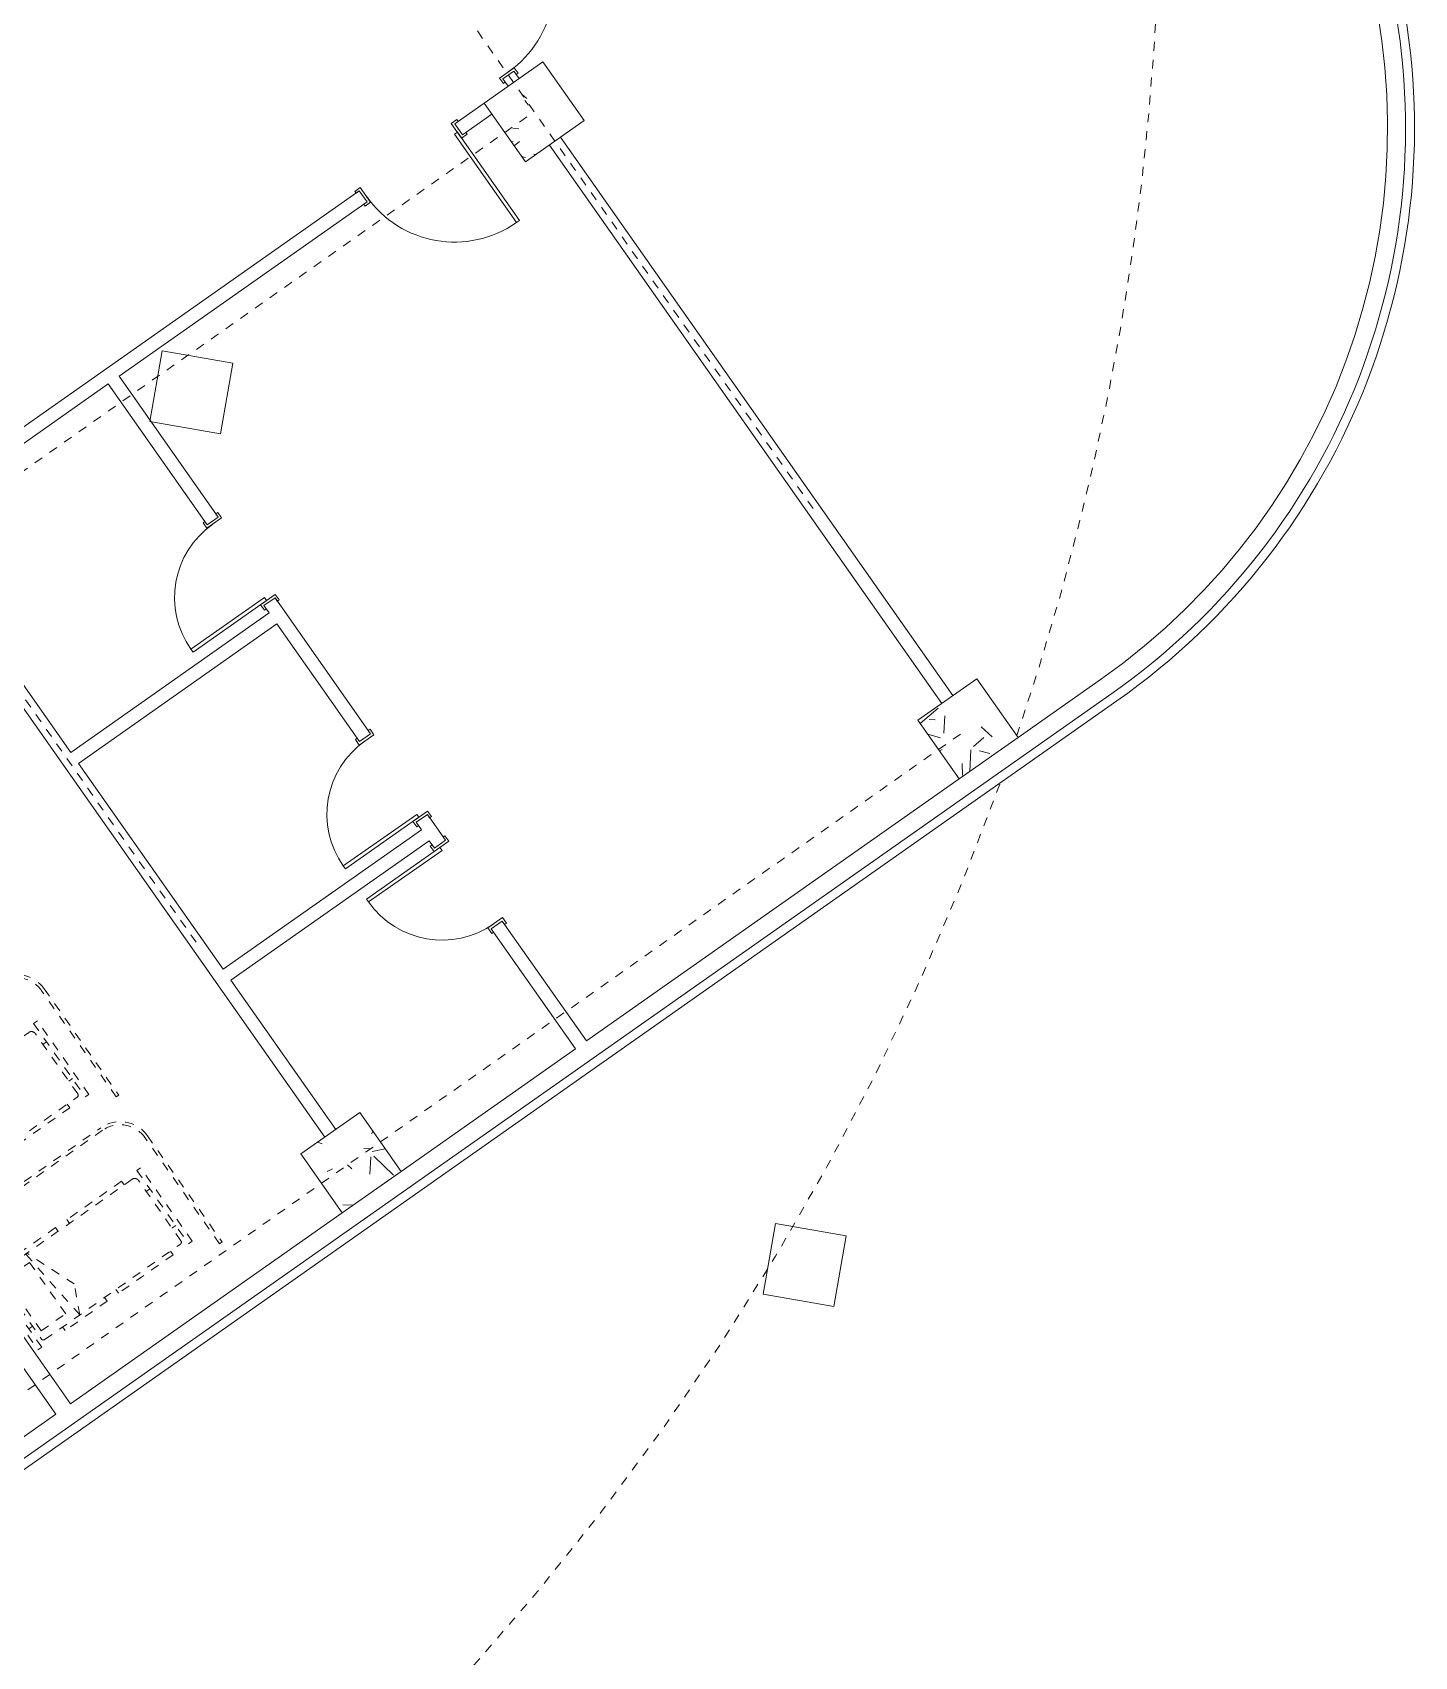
# Model space of a CAD drawing. Extents: x 274235 to 276654, y 142848 to 144425.
# Drawn here: x 276133.65 to 276149.04, y 143072.41 to 143090.5 of the extents above; entities that cross this region are included whole.
import ezdxf

# ---------------------------------------------------------------- set-up
doc = ezdxf.new("R2010")
doc.units = 0
doc.header["$LTSCALE"] = 1.5
for name, pattern in [('ACM-G-CENTER', [50.800000000000004, 31.75, -6.350000000000001, 6.350000000000001, -6.350000000000001]), ('ATDASH', [1.5875000000000004, 0.7937500000000002, -0.7937500000000002]), ('DASH', [0.35, 0.25, -0.1]), ('Hidden 1_32_', [1.3890625, 0.7937500000000002, -0.5953125])]:
    doc.linetypes.add(name, pattern=pattern)
doc.layers.get('0').update_dxf_attribs({"linetype": 'CONTINUOUS', "lineweight": 0})
for name, color, linetype, lineweight in [('_ACM-A-DETL', 7, 'CONTINUOUS', 5), ('_ACM-A-DOOR', 1, 'CONTINUOUS', 5), ('_ACM-A-EQPM', 3, 'CONTINUOUS', 5), ('_ACM-A-FLOR-WDWK', 1, 'CONTINUOUS', 5), ('_ACM-A-GRID', 3, 'CONTINUOUS', 5), ('_ACM-A-WALL-FULL', 6, 'CONTINUOUS', 13), ('_ACM-S-STRU-CLOS', 5, 'CONTINUOUS', 5)]:
    doc.layers.add(name, color=color, linetype=linetype, lineweight=lineweight)

# ---------------------------------------------------------------- blocks, each defined once
blk = doc.blocks.new('M_Concrete-Rectangular-Column - 800 x 800mm-V15-B1_Working')
at = {"layer": '_ACM-A-DETL', "color": 250}
for p, q in [((400.0000000000002, 400.0000000000002), (-399.9999999999999, 400.0000000000002)), ((-399.9999999999999, 400.0000000000002), (-399.9999999999999, -399.9999999999999)), ((400.0000000000002, -399.9999999999999), (400.0000000000002, 400.0000000000002)), ((-399.9999999999999, -399.9999999999999), (400.0000000000002, -399.9999999999999))]:
    blk.add_line(p, q, dxfattribs=at)
blk = doc.blocks.new('M_Concrete-Rectangular-Column - 800 x 800mm-V148-B1_Working')
at = {"layer": '_ACM-A-DETL', "color": 250}
for p, q in [((400.0000000000002, 400.0000000000002), (-399.9999999999999, 400.0000000000002)), ((-399.9999999999999, 400.0000000000002), (-399.9999999999999, -399.9999999999999)), ((400.0000000000002, -399.9999999999999), (400.0000000000002, 400.0000000000002)), ((-399.9999999999999, -399.9999999999999), (400.0000000000002, -399.9999999999999))]:
    blk.add_line(p, q, dxfattribs=at)
blk = doc.blocks.new('M_Concrete-Rectangular-Column - 800 x 800mm-V1177-B1_Working')
at = {"layer": '_ACM-S-STRU-CLOS'}
h = blk.add_hatch(dxfattribs=at)
h.set_pattern_fill('FP_736', color=256, style=0, pattern_type=2)
h.set_pattern_definition([(4.999999999999999, (-1095512.11, 169119.825), (2351.059830332032, -2801.884651253352), [381, -4191]), (310, (-1095512.11, 169119.825), (2203.542428876418, 3200.35970852878), [304.8, -3352.8]), (55.451, (-1095316.188, 168886.334), (4554.605249644746, 398.4403801781702), [323.8, -3561.801]), (1.184, (-1094793.689, 169838.245), (3239.061715540233, -4428.211985948568), [571.5, -6286.5]), (51.63600000000001, (-1094523.766, 169469.228), (6856.533572818061, 141.775001575746), [485.6999999999999, -5342.701999999998]), (306.184, (-1094793.689, 169838.245), (6856.536465289661, 141.7079352829701), [457.2, -5029.2]), (336, (-1094614.084, 169299.43), (697.9026265240216, -3590.399956637265), [381, -4191]), (281, (-1094614.084, 169299.43), (3478.826808756641, 1730.799102873897), [304.8, -3352.8]), (26.451, (-1094555.926, 169000.23), (4176.715238984827, -1859.632632828301), [323.8, -3561.801]), (352.5, (-1095512.11, 169119.825), (1239.46827347174, 1152.109381356208), [167.64, -3144.52, 167.64, -6601.46]), (352.5, (-1095512.11, 169119.825), (1239.46827347174, 1152.109381356208), [-3479.8, -3235.96, 167.64, -3197.86]), (322.5, (-1095512.11, 169119.825), (2361.740005493846, 471.7945463884976), [167.64, -1772.92, 167.64, -4351.02]), (322.5, (-1095512.11, 169119.825), (2361.740005493846, 471.7945463884976), [-2108.2, -3068.32, 167.64, -1115.06]), (282.5, (-1096313.149, 169920.863), (1836.525426731569, -1998.564094722365), [167.64, -1102.36, -9220.2]), (282.5, (-1096313.149, 169920.863), (1836.525426731569, -1998.564094722365), [-1270, 167.64, -3794.76, -5257.8]), (282.5, (-1096313.149, 169920.863), (1836.525426731569, -1998.564094722365), [-5232.4, 167.64, -5090.16]), (272.5, (-1096672.359, 170280.074), (2454.451810195783, -1735.276914838564), [167.64, -1483.36, 167.64, -6197.6]), (272.5, (-1096672.359, 170280.074), (2454.451810195783, -1735.276914838564), [-1818.64, -2463.8, 167.64, -3566.16])])
h.paths.add_polyline_path([(-399.9999999986616, -400.0000000000477), (400.0000000013298, -399.9999999999783), (400.0000000013644, 399.9999999999783), (-399.9999999986269, 399.9999999999783)])
at = {"layer": '_ACM-A-DETL', "color": 250}
for p, q in [((-399.9999999999999, 399.9999999999999), (400.0000000000002, 399.9999999999999)), ((-399.9999999999999, -400.0000000000002), (-399.9999999999999, 399.9999999999999)), ((400.0000000000002, 399.9999999999999), (400.0000000000002, -400.0000000000002)), ((400.0000000000002, -400.0000000000002), (-399.9999999999999, -400.0000000000002))]:
    blk.add_line(p, q, dxfattribs=at)
blk = doc.blocks.new('M_Concrete-Rectangular-Column - 800 x 800mm-V1191-B1_Working')
at = {"layer": '_ACM-S-STRU-CLOS'}
h = blk.add_hatch(dxfattribs=at)
h.set_pattern_fill('FP_743', color=256, style=0, pattern_type=2)
h.set_pattern_definition([(4.999999999999999, (-1103912.11, 160719.825), (2351.059830332032, -2801.884651253352), [381, -4191]), (310, (-1103912.11, 160719.825), (2203.542428876418, 3200.35970852878), [304.8, -3352.8]), (55.451, (-1103716.188, 160486.334), (4554.605249644746, 398.4403801781702), [323.8, -3561.801]), (1.184, (-1103193.689, 161438.245), (3239.061715540233, -4428.211985948568), [571.5, -6286.5]), (51.63600000000001, (-1102923.766, 161069.228), (6856.533572818061, 141.775001575746), [485.6999999999999, -5342.701999999998]), (306.184, (-1103193.689, 161438.245), (6856.536465289661, 141.7079352829701), [457.2, -5029.2]), (336, (-1103014.084, 160899.43), (697.9026265240216, -3590.399956637265), [381, -4191]), (281, (-1103014.084, 160899.43), (3478.826808756641, 1730.799102873897), [304.8, -3352.8]), (26.451, (-1102955.926, 160600.23), (4176.715238984827, -1859.632632828301), [323.8, -3561.801]), (352.5, (-1103912.11, 160719.825), (1239.46827347174, 1152.109381356208), [167.64, -3144.52, 167.64, -6601.46]), (352.5, (-1103912.11, 160719.825), (1239.46827347174, 1152.109381356208), [-3479.8, -3235.96, 167.64, -3197.86]), (322.5, (-1103912.11, 160719.825), (2361.740005493846, 471.7945463884976), [167.64, -1772.92, 167.64, -4351.02]), (322.5, (-1103912.11, 160719.825), (2361.740005493846, 471.7945463884976), [-2108.2, -3068.32, 167.64, -1115.06]), (282.5, (-1104713.149, 161520.863), (1836.525426731569, -1998.564094722365), [167.64, -1102.36, -9220.2]), (282.5, (-1104713.149, 161520.863), (1836.525426731569, -1998.564094722365), [-1270, 167.64, -3794.76, -5257.8]), (282.5, (-1104713.149, 161520.863), (1836.525426731569, -1998.564094722365), [-5232.4, 167.64, -5090.16]), (272.5, (-1105072.359, 161880.074), (2454.451810195783, -1735.276914838564), [167.64, -1483.36, 167.64, -6197.6]), (272.5, (-1105072.359, 161880.074), (2454.451810195783, -1735.276914838564), [-1818.64, -2463.8, 167.64, -3566.16])])
h.paths.add_polyline_path([(-399.9999999987309, -400.000000000117), (400.0000000012951, -400.000000000117), (400.0000000012951, 399.9999999998398), (-399.9999999986962, 399.9999999998398)])
at = {"layer": '_ACM-A-DETL', "color": 250}
for p, q in [((-399.9999999999999, 399.9999999999999), (400.0000000000002, 399.9999999999999)), ((-399.9999999999999, -400.0000000000002), (-399.9999999999999, 399.9999999999999)), ((400.0000000000002, 399.9999999999999), (400.0000000000002, -400.0000000000002)), ((400.0000000000002, -400.0000000000002), (-399.9999999999999, -400.0000000000002))]:
    blk.add_line(p, q, dxfattribs=at)
blk = doc.blocks.new('M_Concrete-Rectangular-Column - 800 x 800mm-V1192-B1_Working')
at = {"layer": '_ACM-S-STRU-CLOS'}
h = blk.add_hatch(dxfattribs=at)
h.set_pattern_fill('FP_744', color=256, style=0, pattern_type=2)
h.set_pattern_definition([(4.999999999999999, (-1103912.11, 169119.825), (2351.059830332032, -2801.884651253352), [381, -4191]), (310, (-1103912.11, 169119.825), (2203.542428876418, 3200.35970852878), [304.8, -3352.8]), (55.451, (-1103716.188, 168886.334), (4554.605249644746, 398.4403801781702), [323.8, -3561.801]), (1.184, (-1103193.689, 169838.245), (3239.061715540233, -4428.211985948568), [571.5, -6286.5]), (51.63600000000001, (-1102923.766, 169469.228), (6856.533572818061, 141.775001575746), [485.6999999999999, -5342.701999999998]), (306.184, (-1103193.689, 169838.245), (6856.536465289661, 141.7079352829701), [457.2, -5029.2]), (336, (-1103014.084, 169299.43), (697.9026265240216, -3590.399956637265), [381, -4191]), (281, (-1103014.084, 169299.43), (3478.826808756641, 1730.799102873897), [304.8, -3352.8]), (26.451, (-1102955.926, 169000.23), (4176.715238984827, -1859.632632828301), [323.8, -3561.801]), (352.5, (-1103912.11, 169119.825), (1239.46827347174, 1152.109381356208), [167.64, -3144.52, 167.64, -6601.46]), (352.5, (-1103912.11, 169119.825), (1239.46827347174, 1152.109381356208), [-3479.8, -3235.96, 167.64, -3197.86]), (322.5, (-1103912.11, 169119.825), (2361.740005493846, 471.7945463884976), [167.64, -1772.92, 167.64, -4351.02]), (322.5, (-1103912.11, 169119.825), (2361.740005493846, 471.7945463884976), [-2108.2, -3068.32, 167.64, -1115.06]), (282.5, (-1104713.149, 169920.863), (1836.525426731569, -1998.564094722365), [167.64, -1102.36, -9220.2]), (282.5, (-1104713.149, 169920.863), (1836.525426731569, -1998.564094722365), [-1270, 167.64, -3794.76, -5257.8]), (282.5, (-1104713.149, 169920.863), (1836.525426731569, -1998.564094722365), [-5232.4, 167.64, -5090.16]), (272.5, (-1105072.359, 170280.074), (2454.451810195783, -1735.276914838564), [167.64, -1483.36, 167.64, -6197.6]), (272.5, (-1105072.359, 170280.074), (2454.451810195783, -1735.276914838564), [-1818.64, -2463.8, 167.64, -3566.16])])
h.paths.add_polyline_path([(-399.9999999987829, -400.000000000117), (400.0000000011912, -400.000000000117), (400.0000000012258, 399.9999999999091), (-399.9999999987655, 399.9999999998398)])
at = {"layer": '_ACM-A-DETL', "color": 250}
for p, q in [((-399.9999999999999, 399.9999999999999), (400.0000000000002, 399.9999999999999)), ((-399.9999999999999, -400.0000000000002), (-399.9999999999999, 399.9999999999999)), ((400.0000000000002, 399.9999999999999), (400.0000000000002, -400.0000000000002)), ((400.0000000000002, -400.0000000000002), (-399.9999999999999, -400.0000000000002))]:
    blk.add_line(p, q, dxfattribs=at)
blk = doc.blocks.new('BASEMENT20250512')
at = {"layer": '_ACM-S-STRU-CLOS'}
for name, p, rotation in [('M_Concrete-Rectangular-Column - 800 x 800mm-V1191-B1_Working', (894229.8165100017, 666937.6608010372), 45.00000000000107), ('M_Concrete-Rectangular-Column - 800 x 800mm-V1192-B1_Working', (900169.5134719693, 660997.9638390708), 45.00000000000107), ('M_Concrete-Rectangular-Column - 800 x 800mm-V1177-B1_Working', (894229.8165100024, 655058.2668771037), 45.00000000000107), ('M_Concrete-Rectangular-Column - 800 x 800mm-V148-B1_Working', (899404.1238085813, 654804.5656378133), 269.9999999999995)]:
    blk.add_blockref(name, p, dxfattribs=dict(at, rotation=rotation))
blk.add_blockref('M_Concrete-Rectangular-Column - 800 x 800mm-V15-B1_Working', (891004.123838359, 663204.5656080357), dxfattribs=at)
blk = doc.blocks.new('M_Concrete-Rectangular-Column - 800 x 800mm-V54-F5_Working')
at = {"layer": '_ACM-S-STRU-CLOS'}
h = blk.add_hatch(dxfattribs=at)
h.set_pattern_fill('FP_58', color=256, style=0, pattern_type=2)
h.set_pattern_definition([(4.999999999999999, (-1095512.11, 169119.825), (940.4236980315761, -1120.75347945461), [152.4, -1676.4]), (310, (-1095512.11, 169119.825), (881.4169468992006, 1280.143601645101), [121.92, -1341.12]), (55.451, (-1095433.741, 169026.428), (1821.84215116403, 159.3758739208037), [129.52, -1424.721]), (1.184, (-1095224.742, 169407.193), (1295.625077865399, -1771.284386199539), [228.6, -2514.6]), (51.63600000000001, (-1095116.772, 169259.586), (2742.61371007499, 56.71003331596489), [194.28, -2137.081]), (306.184, (-1095224.742, 169407.193), (2742.614468039805, 56.68333553822958), [182.88, -2011.68]), (336, (-1095152.9, 169191.667), (279.1610305951743, -1436.159535889394), [152.4, -1676.4]), (281, (-1095152.9, 169191.667), (1391.530565339019, 692.3194066623228), [121.92, -1341.12]), (26.451, (-1095129.636, 169071.987), (1670.686005617264, -743.8533212809045), [129.52, -1424.721]), (352.5, (-1095512.11, 169119.825), (495.7876537561635, 460.8433037540618), [67.056, -1257.808, 67.056, -2640.584]), (352.5, (-1095512.11, 169119.825), (495.7876537561635, 460.8433037540618), [-1391.92, -1294.384, 67.056, -1279.144]), (322.5, (-1095512.11, 169119.825), (944.6960760343029, 188.7172577094912), [67.056, -709.168, 67.056, -1740.408]), (322.5, (-1095512.11, 169119.825), (944.6960760343029, 188.7172577094912), [-843.28, -1227.328, 67.056, -446.024]), (282.5, (-1095832.525, 169440.24), (734.6106044989533, -799.425746572302), [67.056, -440.944, 67.056, -3621.024]), (282.5, (-1095832.525, 169440.24), (734.6106044989533, -799.425746572302), [-575.056, -1517.904, 67.056, -2036.064]), (272.5, (-1095976.209, 169583.924), (981.7811324214794, -694.1109482973148), [67.056, -593.344, 67.056, -2479.04]), (272.5, (-1095976.209, 169583.924), (981.7811324214794, -694.1109482973148), [-727.456, -985.52, 67.056, -1426.464])])
h.paths.add_polyline_path([(-399.9999999989042, -400.000000000117), (400.0000000010872, -400.000000000117), (400.0000000011219, 399.9999999998398), (-399.9999999988349, 399.9999999999091), (-399.9999999988349, 365.1364662435224)])
at = {"layer": '_ACM-A-DETL'}
for p, q in [((-399.9999999999999, 399.9999999999999), (400.0000000000002, 399.9999999999999)), ((-399.9999999999999, -400.0000000000002), (-399.9999999999999, 399.9999999999999)), ((400.0000000000002, 399.9999999999999), (400.0000000000002, -400.0000000000002)), ((400.0000000000002, -400.0000000000002), (-399.9999999999999, -400.0000000000002))]:
    blk.add_line(p, q, dxfattribs=at)
blk = doc.blocks.new('BED_patient1 - MMBE-010_2100D-2020948-F5_Working')
at = {"layer": '_ACM-A-FLOR-WDWK', "linetype": 'DASH'}
for p, q in [((-499.9999999999994, -49.99999999999973), (-499.9999999999994, 1.353583911622991e-13)), ((500.0000000000006, 1.353583911622991e-13), (-499.9999999999995, 1.353583911622991e-13)), ((500.0000000000006, -49.99999999999973), (500.0000000000006, 1.353583911622991e-13)), ((-499.9999999999994, -49.99999999999973), (500.0000000000006, -49.99999999999973)), ((-449.9999999999994, -125.7999999999967), (-449.9999999999994, -1974.199999999998)), ((399.1999999999984, -99.99999999999987), (-424.2000000000024, -99.99999999999987)), ((350.0000000000383, -149.9999999999999), (-350.000000000002, -149.9999999999999)), ((-350.000000000002, -149.9999999999999), (-350.000000000002, -482.6537028965953)), ((-250.0000000000059, -49.99999999999973), (-250.0000000000059, -99.99999999999987)), ((249.9999999999924, -49.99999999999973), (249.9999999999924, -99.99999999999987)), ((350.0000000000383, -482.6537028965953), (350.0000000000383, -149.9999999999999)), ((450.0000000000013, -1949.19999999998), (450.0000000000013, -150.8000000000028)), ((-500.0000000000024, -941.5426901885771), (-500.0000000000024, -370.8886535605588)), ((-500.0000000000024, -370.8886535605588), (-449.9999999999994, -370.8886535605588)), ((-449.9999999999994, -603.1026323993726), (450.0000000000013, -500.8390521408846)), ((-350.000000000002, -482.6537028965953), (350.0000000000383, -482.6537028965953)), ((-133.0378331310425, -751.2246207115813), (450.0000000000013, -518.215337154729)), ((499.9999999999987, -370.8886535605588), (450.0000000000013, -370.8886535605588)), ((499.9999999999987, -941.5426901885738), (499.9999999999987, -370.8886535605588)), ((-449.9999999999994, -602.962281407213), (-133.0378331310425, -751.2246207115813)), ((-449.9999999999994, -941.5426901885771), (-500.0000000000024, -941.5426901885771)), ((450.0000000000013, -941.5426901885738), (499.9999999999987, -941.5426901885738)), ((-500.0000000000109, -1839.999999999995), (-500.0000000000109, -1096.542690188577)), ((-500.0000000000109, -1096.542690188577), (-449.9999999999994, -1096.542690188577)), ((499.999999999995, -1096.542690188574), (450.0000000000013, -1096.542690188574)), ((499.999999999995, -1839.999999999993), (499.999999999995, -1096.542690188574)), ((-449.9999999999994, -1839.999999999995), (-500.0000000000109, -1839.999999999995)), ((450.0000000000013, -1839.999999999993), (499.999999999995, -1839.999999999993)), ((-499.9999999999994, -2049.999999999985), (-499.9999999999994, -2099.999999999995)), ((500.0000000000006, -2049.999999999985), (-499.9999999999995, -2049.999999999985)), ((-499.9999999999994, -2099.999999999995), (500.0000000000006, -2099.999999999995)), ((-424.2000000000005, -1999.999999999996), (399.1999999999853, -1999.999999999996)), ((-250.0000000000059, -1999.999999999996), (-250.0000000000059, -2049.999999999985)), ((249.9999999999924, -1999.999999999996), (249.9999999999924, -2049.999999999985)), ((500.0000000000006, -2049.999999999985), (500.0000000000006, -2099.999999999995))]:
    blk.add_line(p, q, dxfattribs=at)
for centre, radius, start, end in [((-424.2000000000025, -125.7999999999967), 25.79999999999783, 89.99999999999994, 180.0000000000001), ((399.1999999999983, -150.8000000000027), 50.80000000000007, 1.272221872585407e-14, 90.00000000000006), ((-424.2000000000006, -1974.199999999998), 25.79999999999819, 180, 269.9999999999996), ((399.1999999999853, -1949.19999999998), 50.8, 269.9999999999996, 9.54166404439055e-15)]:
    blk.add_arc(centre, radius, start, end, dxfattribs=at)
blk = doc.blocks.new('1020 Cubicle Curtain_ L Shaped - 1020 Cubicle Curtain_ L Shaped-2848163-F5_Working')
at = {"layer": '_ACM-A-EQPM', "linetype": 'ATDASH'}
for p, q in [((447.6749999999886, 2439.687499999984), (1892.075000000001, 2439.687499999984)), ((1892.075000000001, 2404.762499999983), (447.6749999999892, 2404.762499999983)), ((1892.075000000001, 2439.687499999984), (1892.075000000001, 2404.762499999983)), ((74.61250000000064, 22.2250000000028), (74.61250000000064, 2066.624999999997)), ((109.5375000000005, 2066.624999999997), (109.5375000000005, 22.2250000000028)), ((41.27499999999694, 327.0250000000033), (142.874999999997, 327.0250000000033)), ((142.8749999999976, 276.2250000000037), (41.27499999999711, 276.2250000000037)), ((41.27499999999711, 225.4250000000033), (142.8749999999976, 225.4250000000033)), ((142.8749999999978, 174.6250000000037), (41.27499999999728, 174.6250000000037)), ((41.27499999999728, 123.8250000000033), (142.8749999999978, 123.8250000000033)), ((142.874999999998, 73.02500000000366), (41.27499999999745, 73.02500000000366)), ((74.61250000000146, 22.22500000000057), (109.5375000000014, 22.22500000000057))]:
    blk.add_line(p, q, dxfattribs=at)
for centre, radius, start, end in [((447.6749999999881, 2066.624999999996), 373.0624999999924, 90.00000000000026, 180.0000000000002), ((447.6749999999885, 2066.624999999996), 338.1374999999923, 90.00000000000021, 180.0000000000003), ((41.27499999999703, 301.6250000000033), 25.40000000000001, 90.00000000000021, 269.9999999999999), ((41.2749999999972, 200.0250000000033), 25.40000000000003, 90.00000000000026, 269.9999999999999), ((142.8749999999975, 250.8250000000037), 25.39999999999996, 269.9999999999998, 89.99999999999982), ((41.27499999999737, 98.42500000000332), 25.40000000000001, 90.00000000000021, 269.9999999999998), ((142.8749999999977, 149.2250000000037), 25.39999999999998, 269.9999999999998, 89.99999999999984), ((142.8749999999978, 47.62500000000367), 25.39999999999997, 269.9999999999998, 89.99999999999982)]:
    blk.add_arc(centre, radius, start, end, dxfattribs=at)
blk = doc.blocks.new('ACM_Door-Regular-Single - 1323_1200_ S-2217205-F5_Working')
at = {"layer": '_ACM-A-DOOR'}
for p, q in [((-695.0000000000084, 99.99999999999999), (-620.0000000000083, 99.99999999999999)), ((-695.0000000000084, 74.99999999999999), (-695.0000000000084, 99.99999999999999)), ((-650.00000000001, 74.99999999999999), (-695.0000000000084, 74.99999999999999)), ((-650.0000000000095, -74.99999999999999), (-650.0000000000095, 74.99999999999999)), ((-620.0000000000083, 99.99999999999999), (-620.0000000000093, -99.99999999999999)), ((619.9999999999918, 99.99999999999999), (694.9999999999918, 99.99999999999999)), ((619.9999999999898, -99.99999999999999), (619.9999999999918, 99.99999999999999)), ((649.9999999999901, 74.99999999999999), (649.9999999999901, -74.99999999999999)), ((694.9999999999918, 74.99999999999999), (649.9999999999901, 74.99999999999999)), ((694.9999999999918, 99.99999999999999), (694.9999999999918, 74.99999999999999)), ((-695.0000000000056, -74.99999999999999), (-650.0000000000095, -74.99999999999999)), ((-695.0000000000056, -99.99999999999999), (-695.0000000000056, -74.99999999999999)), ((-620.0000000000093, -99.99999999999999), (-695.0000000000056, -99.99999999999999)), ((579.9999999999928, -1220), (579.9999999999928, -20.00000000000209)), ((579.9999999999928, -20.00000000000209), (619.9999999999918, -20.00000000000209)), ((619.9999999999918, -20.00000000000209), (619.9999999999918, -1219.428454762872)), ((694.9999999999933, -99.99999999999999), (619.9999999999898, -99.99999999999999)), ((649.9999999999906, -74.99999999999999), (694.9999999999936, -74.99999999999999)), ((694.9999999999936, -74.99999999999999), (694.9999999999936, -99.99999999999999)), ((579.9999999999928, -1220), (619.9999999999918, -1219.428454762872))]:
    blk.add_line(p, q, dxfattribs=at)
blk.add_arc((579.9999999999928, -20.00000000000006), 1200.000000000001, 180.0000000000001, 269.9999999999997, dxfattribs=at)
blk = doc.blocks.new('ACM_Door-Regular-Single - 1123_1000_ S-4170181-F5_Working')
at = {"layer": '_ACM-A-DOOR'}
for p, q in [((-595.0000000000085, 99.99999999999999), (-520.0000000000085, 99.99999999999999)), ((-595.0000000000085, 74.99999999999999), (-595.0000000000085, 99.99999999999999)), ((-550.0000000000098, 74.99999999999999), (-595.0000000000085, 74.99999999999999)), ((-550.0000000000092, -74.99999999999999), (-550.0000000000092, 74.99999999999999)), ((-520.0000000000085, 99.99999999999999), (-520.0000000000085, -99.99999999999999)), ((519.9999999999917, 99.99999999999999), (594.9999999999917, 99.99999999999999)), ((519.9999999999897, -99.99999999999999), (519.9999999999917, 99.99999999999999)), ((549.9999999999901, 74.99999999999999), (549.9999999999901, -74.99999999999999)), ((594.9999999999917, 74.99999999999999), (549.9999999999901, 74.99999999999999)), ((594.9999999999917, 99.99999999999999), (594.9999999999917, 74.99999999999999)), ((-595.0000000000055, -74.99999999999999), (-550.0000000000092, -74.99999999999999)), ((-595.0000000000055, -99.99999999999999), (-595.0000000000055, -74.99999999999999)), ((-520.0000000000094, -99.99999999999999), (-595.0000000000055, -99.99999999999999)), ((479.9999999999928, -1020), (479.9999999999928, -20.00000000000209)), ((479.9999999999928, -20.00000000000209), (519.9999999999918, -20.00000000000209)), ((519.9999999999918, -20.00000000000209), (519.9999999999918, -1019.428454762872)), ((594.9999999999934, -99.99999999999999), (519.9999999999897, -99.99999999999999)), ((549.9999999999907, -74.99999999999999), (594.9999999999936, -74.99999999999999)), ((594.9999999999936, -74.99999999999999), (594.9999999999936, -99.99999999999999)), ((479.9999999999928, -1020), (519.9999999999918, -1019.428454762872))]:
    blk.add_line(p, q, dxfattribs=at)
blk.add_arc((479.9999999999928, -20.00000000000006), 1000.000000000001, 180.0000000000001, 269.9999999999997, dxfattribs=at)
blk = doc.blocks.new('ACM_Door-Regular-Single - 1123_1000_ S-2207757-F5_Working')
at = {"layer": '_ACM-A-DOOR'}
for p, q in [((479.9999999999928, 1020), (519.9999999999918, 1019.428454762872)), ((479.9999999999928, 1020), (479.9999999999928, 20.00000000000209)), ((519.9999999999918, 20.00000000000209), (519.9999999999918, 1019.428454762872)), ((-520.0000000000094, 99.99999999999999), (-595.0000000000055, 99.99999999999999)), ((-595.0000000000055, 99.99999999999999), (-595.0000000000055, 74.99999999999999)), ((-595.0000000000055, 74.99999999999999), (-550.0000000000092, 74.99999999999999)), ((-550.0000000000092, 74.99999999999999), (-550.0000000000092, -74.99999999999999)), ((-520.0000000000085, -99.99999999999999), (-520.0000000000085, 99.99999999999999)), ((479.9999999999928, 20.00000000000209), (519.9999999999918, 20.00000000000209)), ((594.9999999999934, 99.99999999999999), (519.9999999999897, 99.99999999999999)), ((519.9999999999897, 99.99999999999999), (519.9999999999917, -99.99999999999999)), ((549.9999999999901, -74.99999999999999), (549.9999999999901, 74.99999999999999)), ((549.9999999999907, 74.99999999999999), (594.9999999999936, 74.99999999999999)), ((594.9999999999936, 74.99999999999999), (594.9999999999936, 99.99999999999999)), ((-550.0000000000098, -74.99999999999999), (-595.0000000000085, -74.99999999999999)), ((-595.0000000000085, -74.99999999999999), (-595.0000000000085, -99.99999999999999)), ((-595.0000000000085, -99.99999999999999), (-520.0000000000085, -99.99999999999999)), ((519.9999999999917, -99.99999999999999), (594.9999999999917, -99.99999999999999)), ((594.9999999999917, -74.99999999999999), (549.9999999999901, -74.99999999999999)), ((594.9999999999917, -99.99999999999999), (594.9999999999917, -74.99999999999999))]:
    blk.add_line(p, q, dxfattribs=at)
blk.add_arc((479.9999999999928, 20.00000000000006), 999.9999999999991, 89.99999999999994, 179.9999999999999, dxfattribs=at)
blk = doc.blocks.new('M_Concrete-Rectangular-Column - 800 x 800mm-V312-F5_Working')
at = {"layer": '_ACM-S-STRU-CLOS'}
h = blk.add_hatch(dxfattribs=at)
h.set_pattern_fill('FP_72', color=256, style=0, pattern_type=2)
h.set_pattern_definition([(4.999999999999999, (-1103912.11, 160719.825), (940.4236980315761, -1120.75347945461), [152.4, -1676.4]), (310, (-1103912.11, 160719.825), (881.4169468992006, 1280.143601645101), [121.92, -1341.12]), (55.451, (-1103833.741, 160626.428), (1821.84215116403, 159.3758739208037), [129.52, -1424.721]), (1.184, (-1103624.742, 161007.193), (1295.625077865399, -1771.284386199539), [228.6, -2514.6]), (51.63600000000001, (-1103516.772, 160859.586), (2742.61371007499, 56.71003331596489), [194.28, -2137.081]), (306.184, (-1103624.742, 161007.193), (2742.614468039805, 56.68333553822958), [182.88, -2011.68]), (336, (-1103552.9, 160791.667), (279.1610305951743, -1436.159535889394), [152.4, -1676.4]), (281, (-1103552.9, 160791.667), (1391.530565339019, 692.3194066623228), [121.92, -1341.12]), (26.451, (-1103529.636, 160671.987), (1670.686005617264, -743.8533212809045), [129.52, -1424.721]), (352.5, (-1103912.11, 160719.825), (495.7876537561635, 460.8433037540618), [67.056, -1257.808, 67.056, -2640.584]), (352.5, (-1103912.11, 160719.825), (495.7876537561635, 460.8433037540618), [-1391.92, -1294.384, 67.056, -1279.144]), (322.5, (-1103912.11, 160719.825), (944.6960760343029, 188.7172577094912), [67.056, -709.168, 67.056, -1740.408]), (322.5, (-1103912.11, 160719.825), (944.6960760343029, 188.7172577094912), [-843.28, -1227.328, 67.056, -446.024]), (282.5, (-1104232.525, 161040.24), (734.6106044989533, -799.425746572302), [67.056, -440.944, 67.056, -3621.024]), (282.5, (-1104232.525, 161040.24), (734.6106044989533, -799.425746572302), [-575.056, -1517.904, 67.056, -2036.064]), (272.5, (-1104376.209, 161183.924), (981.7811324214794, -694.1109482973148), [67.056, -593.344, 67.056, -2479.04]), (272.5, (-1104376.209, 161183.924), (981.7811324214794, -694.1109482973148), [-727.456, -985.52, 67.056, -1426.464])])
h.paths.add_polyline_path([(-399.9999999987483, -400.0000000002556), (400.0000000012258, -400.0000000001863), (400.0000000012605, 399.9999999997705), (-399.9999999986962, 399.9999999997705), (-399.9999999987136, 199.858256930153)])
at = {"layer": '_ACM-A-DETL'}
for p, q in [((-399.9999999999999, 399.9999999999999), (400.0000000000002, 399.9999999999999)), ((-399.9999999999999, -400.0000000000002), (-399.9999999999999, 399.9999999999999)), ((400.0000000000002, 399.9999999999999), (400.0000000000002, -400.0000000000002)), ((400.0000000000002, -400.0000000000002), (-399.9999999999999, -400.0000000000002))]:
    blk.add_line(p, q, dxfattribs=at)
blk = doc.blocks.new('M_Concrete-Rectangular-Column - 800 x 800mm-V313-F5_Working')
at = {"layer": '_ACM-S-STRU-CLOS'}
h = blk.add_hatch(dxfattribs=at)
h.set_pattern_fill('FP_73', color=256, style=0, pattern_type=2)
h.set_pattern_definition([(4.999999999999999, (-1103912.11, 169119.825), (940.4236980315761, -1120.75347945461), [152.4, -1676.4]), (310, (-1103912.11, 169119.825), (881.4169468992006, 1280.143601645101), [121.92, -1341.12]), (55.451, (-1103833.741, 169026.428), (1821.84215116403, 159.3758739208037), [129.52, -1424.721]), (1.184, (-1103624.742, 169407.193), (1295.625077865399, -1771.284386199539), [228.6, -2514.6]), (51.63600000000001, (-1103516.772, 169259.586), (2742.61371007499, 56.71003331596489), [194.28, -2137.081]), (306.184, (-1103624.742, 169407.193), (2742.614468039805, 56.68333553822958), [182.88, -2011.68]), (336, (-1103552.9, 169191.667), (279.1610305951743, -1436.159535889394), [152.4, -1676.4]), (281, (-1103552.9, 169191.667), (1391.530565339019, 692.3194066623228), [121.92, -1341.12]), (26.451, (-1103529.636, 169071.987), (1670.686005617264, -743.8533212809045), [129.52, -1424.721]), (352.5, (-1103912.11, 169119.825), (495.7876537561635, 460.8433037540618), [67.056, -1257.808, 67.056, -2640.584]), (352.5, (-1103912.11, 169119.825), (495.7876537561635, 460.8433037540618), [-1391.92, -1294.384, 67.056, -1279.144]), (322.5, (-1103912.11, 169119.825), (944.6960760343029, 188.7172577094912), [67.056, -709.168, 67.056, -1740.408]), (322.5, (-1103912.11, 169119.825), (944.6960760343029, 188.7172577094912), [-843.28, -1227.328, 67.056, -446.024]), (282.5, (-1104232.525, 169440.24), (734.6106044989533, -799.425746572302), [67.056, -440.944, 67.056, -3621.024]), (282.5, (-1104232.525, 169440.24), (734.6106044989533, -799.425746572302), [-575.056, -1517.904, 67.056, -2036.064]), (272.5, (-1104376.209, 169583.924), (981.7811324214794, -694.1109482973148), [67.056, -593.344, 67.056, -2479.04]), (272.5, (-1104376.209, 169583.924), (981.7811324214794, -694.1109482973148), [-727.456, -985.52, 67.056, -1426.464])])
h.paths.add_polyline_path([(-399.9999999987309, -400.0000000001863), (400.0000000012432, -400.0000000001863), (400.0000000012778, 399.9999999997705), (-399.9999999987136, 399.9999999997705), (-399.9999999986789, 282.4973615863526)])
at = {"layer": '_ACM-A-DETL'}
for p, q in [((-399.9999999999999, 399.9999999999999), (400.0000000000002, 399.9999999999999)), ((-399.9999999999999, -400.0000000000002), (-399.9999999999999, 399.9999999999999)), ((400.0000000000002, 399.9999999999999), (400.0000000000002, -400.0000000000002)), ((400.0000000000002, -400.0000000000002), (-399.9999999999999, -400.0000000000002))]:
    blk.add_line(p, q, dxfattribs=at)
blk = doc.blocks.new('5f0512')
at = {"layer": '_ACM-A-DETL', "linetype": 'Hidden 1_32_'}
for radius, start, end in [(29999.99999999994, 351.1303545506792, 15.35939401312857), (29999.99999999997, 279.9453333635652, 350.0510387107539)]:
    blk.add_arc((-129126.9536411413, -64761.59144460852), radius, start, end, dxfattribs=at)
at = {"layer": '_ACM-A-GRID', "linetype": 'ACM-G-CENTER'}
for p, q in [((-102155.9303228372, -67285.28118718369), (-122520.6056210117, -46920.60588901304)), ((-108095.6272848044, -73224.97814915073), (-128460.3025829789, -52860.30285098008)), ((-159431.5794705858, -116924.1770981264), (-105974.3069626391, -63466.90459016978)), ((-153491.8825086181, -122863.8740600927), (-100034.6100006712, -69406.6015521359))]:
    blk.add_line(p, q, dxfattribs=at)
at = {"layer": '_ACM-A-WALL-FULL', "lineweight": 18}
for p, q in [((-106274.827323249, -63060.31816959381), (-106380.8933404267, -63166.38418677193)), ((-106204.1166451301, -63131.02884771267), (-106274.827323249, -63060.31816959381)), ((-106380.8933404267, -63166.38418677193), (-106310.1826623081, -63237.09486489068)), ((-106539.9923661943, -63466.90456877684), (-106822.8350144823, -63749.74721706484)), ((-106716.7689973043, -63855.81323424273), (-106433.9263490164, -63572.97058595484)), ((-106822.8350144823, -63749.74721706484), (-106716.7689973043, -63855.81323424273)), ((-105744.4972373588, -63802.78028983984), (-100370.4857003406, -69176.79182685725)), ((-100264.4196831627, -69070.72580967925), (-105638.4312201808, -63696.71427266183)), ((-107742.0738300248, -64668.98603260738), (-111914.0039032121, -68840.9161057946)), ((-107636.0078128468, -64775.05204978539), (-107742.0738300248, -64668.98603260738)), ((-110022.4932152797, -67161.53745221812), (-107636.0078128468, -64775.05204978539)), ((-111807.9378860343, -68946.98212297272), (-110128.5592324577, -67267.60346939613)), ((-110128.5592324577, -67267.60346939613), (-108772.2560617564, -68623.90664009738)), ((-108666.1900445784, -68517.84062291938), (-110022.4932152797, -67161.53745221812)), ((-108772.2560617564, -68623.90664009738), (-108666.1900445784, -68517.84062291938)), ((-98665.62367403659, -68603.30065045308), (-99468.92455432646, -69406.6015307433)), ((-128121.2584437549, -98483.19948888768), (-98453.49163968058, -68815.43268480909)), ((-107888.3725852732, -69295.65808222443), (-107994.4386024512, -69401.72409940243)), ((-107994.4386024512, -69401.72409940243), (-107923.7279243326, -69472.43477752118)), ((-106580.2250400782, -70603.8056274195), (-107888.3725852732, -69295.65808222443)), ((-107923.7279243326, -69472.43477752118), (-109832.9162335361, -71381.62308672466)), ((-109726.8502163581, -71487.68910390267), (-107817.6619071546, -69578.50079469918)), ((-107817.6619071546, -69578.50079469918), (-106686.2910572562, -70709.8716445975)), ((-111684.194151068, -69742.47720354865), (-106310.18261405, -75116.48874056677)), ((-109832.9162335361, -71381.62308672466), (-111578.12813389, -69636.41118637065)), ((-100034.6099792757, -69972.28695569257), (-103623.1768455402, -73560.85382195748)), ((-106686.2910572562, -70709.8716445975), (-106580.2250400782, -70603.8056274195)), ((-105802.4075807731, -71381.62308672466), (-105908.4735979511, -71487.68910390267)), ((-105554.9202073577, -71629.11046014004), (-105802.4075807731, -71381.62308672466)), ((-107746.9512290359, -73467.58809122478), (-109726.8502163581, -71487.68910390278)), ((-105837.7629198324, -71558.3997820213), (-107746.9512290359, -73467.58809122478)), ((-105908.4735979511, -71487.68910390267), (-105837.7629198324, -71558.3997820213)), ((-107640.8852118579, -73573.65410840278), (-105731.6969026544, -71664.4657991993)), ((-105731.6969026544, -71664.4657991993), (-105660.9862245356, -71735.17647731805)), ((-105660.9862245356, -71735.17647731805), (-105554.9202073577, -71629.11046014004)), ((-104777.1027480526, -72406.92791944521), (-104883.1687652306, -72512.9939366231)), ((-104883.1687652306, -72512.9939366231), (-103729.2428627183, -73666.91983913549)), ((-103623.1768455403, -73560.85382195748), (-104777.1027480526, -72406.92791944521)), ((-106204.1165968721, -75010.42272338853), (-107640.8852118579, -73573.65410840278)), ((-103729.2428627181, -73666.91983913549), (-105408.6215162928, -75346.29849271046)), ((-108590.6019833756, -78528.27895979362), (-113257.5067392029, -73861.37420396542)), ((-113398.9280954396, -74002.79556020326), (-108732.023339613, -78669.70031603088)), ((-105974.306941242, -75911.98391765973), (-108590.6019833755, -78528.27895979374)), ((-108732.0233396128, -78669.700316031), (-111348.3184568668, -81285.99543328537))]:
    blk.add_line(p, q, dxfattribs=at)
at = {"layer": '_ACM-A-WALL-FULL'}
blk.add_line((-98524.20231779944, -68744.72200669034), (-128191.9691218735, -98412.48881076893), dxfattribs=at)
at = {"layer": '_ACM-A-WALL-FULL', "lineweight": 18, "flags": 128}
blk.add_lwpolyline([(-96905.64458583773, -60778.08060392796), (-96809.77878141252, -61064.68502435915), (-96725.53718044935, -61354.91890330473), (-96653.0565658866, -61648.31099256792), (-96592.45462456997, -61944.38491594652), (-96543.82975616376, -62242.65994271322), (-96507.26091337577, -62542.65176816646), (-96482.80747375998, -62843.87329998519), (-96470.50914330082, -63145.83544911072), (-96470.38589193963, -63448.04792386864), (-96482.4379211436, -63750.02002604562), (-96506.64566357469, -64051.26144762593), (-96542.96981485514, -64351.28306689486), (-96591.3513973793, -64649.59774261608), (-96651.71185606963, -64945.72110499244), (-96723.95318591944, -65239.17234213033), (-96807.9580911157, -65529.47498072369), (-96903.5901754843, -65816.15765969607), (-97010.69416394865, -66098.75489554252), (-97129.09615464031, -66376.80783812795), (-97258.60390125483, -66649.86501571396), (-97399.0071251922, -66917.48306800809), (-97550.07785697619, -67179.22746604308), (-97711.57080639945, -67434.67321771488), (-97883.22376078903, -67683.40555783804), (-98064.75801075168, -67925.02062159579), (-98255.87880270311, -68159.12610029208), (-98456.27581199515, -68385.34187242854), (-98665.62367403647, -68603.30065045296)], dxfattribs=at)
at = {"layer": '_ACM-A-WALL-FULL', "lineweight": 18}
blk.add_arc((-103968.9245329362, -63299.99979155441), 7800.000000000103, 315, 90, dxfattribs=at)
at = {"layer": '_ACM-A-WALL-FULL'}
blk.add_arc((-103968.9245329362, -63299.99979155441), 7699.999999999973, 315, 90, dxfattribs=at)
at = {"layer": '_ACM-A-DOOR'}
for name, p, rotation in [('ACM_Door-Regular-Single - 1323_1200_ S-2217205-F5_Working', (-106787.4797396089, -62653.7317704116), 135.0000000000036), ('ACM_Door-Regular-Single - 1323_1200_ S-2217205-F5_Working', (-107229.4214136647, -64262.39963342506), 44.99999999999935), ('ACM_Door-Regular-Single - 1123_1000_ S-4170181-F5_Working', (-108330.3143235148, -68959.78236116085), 315), ('ACM_Door-Regular-Single - 1123_1000_ S-4170181-F5_Working', (-106244.3493190146, -71045.74736566097), 315), ('ACM_Door-Regular-Single - 1123_1000_ S-2207757-F5_Working', (-105219.044486294, -72071.05219838151), 135)]:
    blk.add_blockref(name, p, dxfattribs=dict(at, rotation=rotation))
at = {"layer": '_ACM-A-EQPM', "rotation": 314.9999999999804}
for p in [(-111714.1754786946, -75436.13636088686), (-110299.9619163217, -76850.34992326004)]:
    blk.add_blockref('1020 Cubicle Curtain_ L Shaped - 1020 Cubicle Curtain_ L Shaped-2848163-F5_Working', p, dxfattribs=at)
at = {"layer": '_ACM-A-FLOR-WDWK', "rotation": 134.9999999999947}
for p in [(-110817.9883442208, -76230.18192081922), (-109403.7747818482, -77644.39548319206)]:
    blk.add_blockref('BED_patient1 - MMBE-010_2100D-2020948-F5_Working', p, dxfattribs=at)
at = {"layer": '_ACM-S-STRU-CLOS', "rotation": 45.00000000000107}
for name, p in [('M_Concrete-Rectangular-Column - 800 x 800mm-V312-F5_Working', (-105974.3069412451, -63466.90456877684)), ('M_Concrete-Rectangular-Column - 800 x 800mm-V313-F5_Working', (-100034.6099792775, -69406.6015307433)), ('M_Concrete-Rectangular-Column - 800 x 800mm-V54-F5_Working', (-105974.3069412444, -75346.29849271034))]:
    blk.add_blockref(name, p, dxfattribs=at)

msp = doc.modelspace()

# ---------------------------------------------------------------- block references
at = {"xscale": 0.0009999999999999994, "yscale": 0.001, "zscale": 0.001, "rotation": 350.1075696352769}
msp.add_blockref('BASEMENT20250512', (275143.7222229671, 142586.2208173259), dxfattribs=at)

# ---------------------------------------------------------------- next in the draw order: block references
msp.add_blockref('5f0512', (276254.5380815538, 143133.931731411), dxfattribs=at)

doc.saveas('drawing.dxf')
